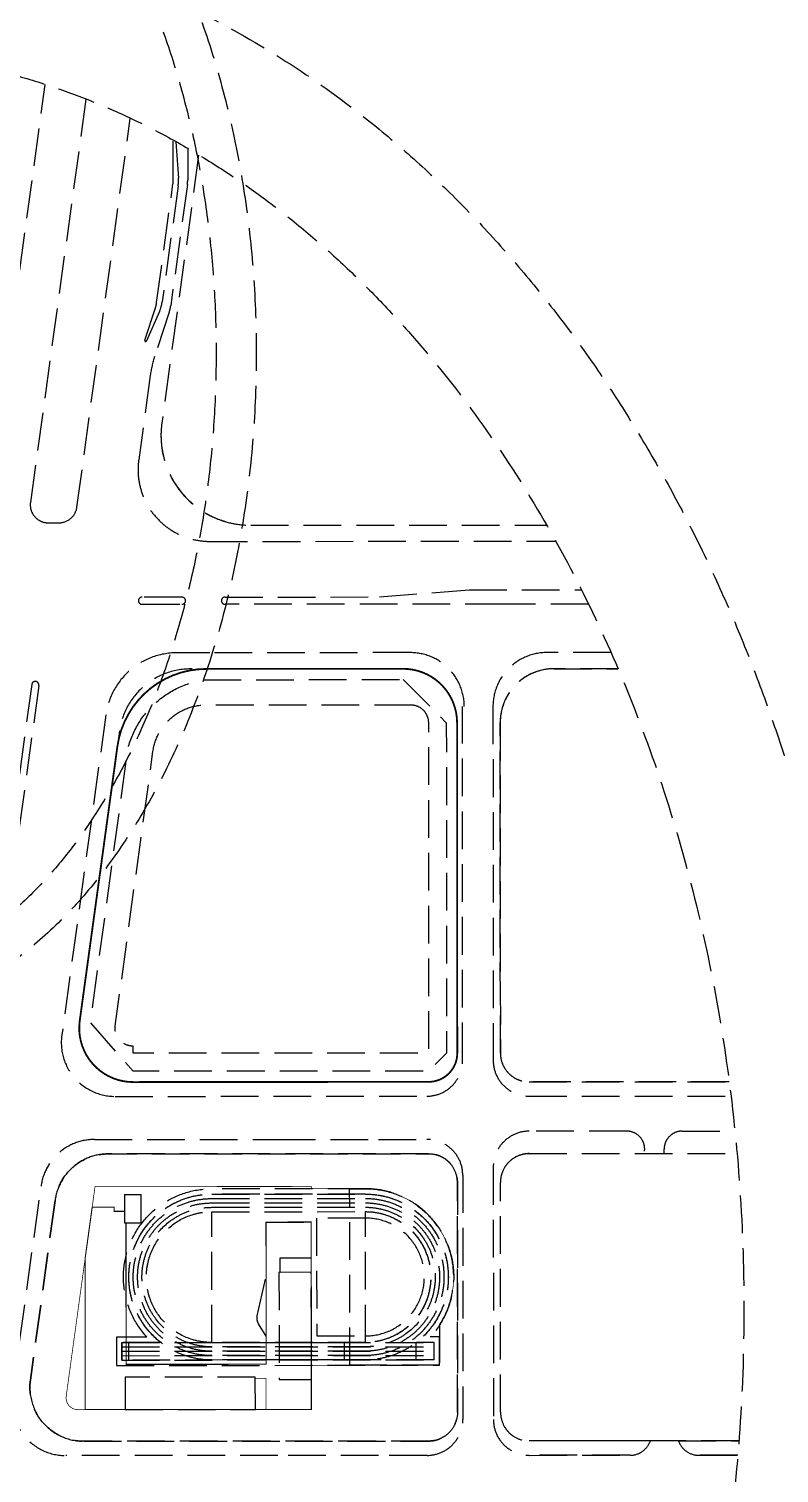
# Model space of a CAD drawing. Extents: x -284868 to 304789, y -137694 to 137894.
# Drawn here: x 263316 to 264809, y -90116 to -87243 of the extents above; entities that cross this region are included whole.
import ezdxf

# ---------------------------------------------------------------- set-up
doc = ezdxf.new("R2010")
doc.units = 0
doc.linetypes.add('DASH', pattern=[0.35, 0.25, -0.1])
doc.layers.get('0').update_dxf_attribs({"linetype": 'CONTINUOUS'})
doc.layers.add('P-平面家具', color=3, linetype='CONTINUOUS')

# ---------------------------------------------------------------- blocks, each defined once
blk = doc.blocks.new('A$Cc0ea1f79')
at = {"layer": 'P-平面家具', "color": 251, "linetype": 'DASH', "ltscale": 300}
for p, q in [((-1510.8, -397.3, -60.7), (-2172, -306.4, -60.7)), ((-2577.8, -849.3, -60.7), (-2577.7, -939.3, -60.7)), ((-2468.5, -1301.4), (-2970.3, -1301.7)), ((-2397, -1566.9), (-2397.1, -1372.8)), ((-3041.5, -1787.7), (-3041.5, -1710.6)), ((-3041.5, -1710.6), (-3041.5, -1787.7))]:
    blk.add_line(p, q, dxfattribs=at)
at = {"layer": 'P-平面家具', "color": 251, "linetype": 'DASH', "ltscale": 300, "extrusion": (0, 0, -1)}
for p, q in [((-2852.2, -562.3, -60.7), (-2817.4, -562.3, -60.7)), ((-2843.5, -562.3, -60.7), (-2843.2, -1183.7, -60.7)), ((-2834.8, -562.3, -60.7), (-2834.4, -1183.7, -60.7)), ((-2826.1, -562.3, -60.7), (-2825.7, -1183.7, -60.7)), ((-2852.2, -576.6, -60.7), (-2817.4, -576.6, -60.7)), ((-2817.3, -741.3, -60.7), (-2557.3, -741.2, -60.7)), ((-2817.3, -741.3, -60.7), (-2817.1, -1024.8, -60.7)), ((-2557.3, -741.2, -60.7), (-2557.1, -1047.1, -60.7)), ((-2852, -1005.2, -60.7), (-2817.1, -1005.2, -60.7)), ((-2817.1, -1047.2, -60.7), (-2557.1, -1047.1, -60.7)), ((-2851.9, -1148, -60.7), (-2817, -1148, -60.7)), ((-2851.9, -1183.7, -60.7), (-2817, -1183.7, -60.7))]:
    blk.add_line(p, q, dxfattribs=at)
at = {"layer": 'P-平面家具', "color": 251, "linetype": 'DASH', "ltscale": 300}
for points in [[(-892.9, 518.6, 0.559571), (-1224.8, 314.6), (-1224.6, -70.5), (-1224.6, -160.7, 0.374582), (-1101.2, -302.2), (-315.8, -410.1)], [(-1552.5, -1243.7, 0.414214), (-1445.4, -1136.5), (-1445.7, -737.7), (-1445.7, -672, 0.374582), (-1569.1, -530.6), (-2206.2, -443, 0.454987), (-2327.9, -549.2), (-2327.5, -1169.1, 0.414214), (-2256.1, -1240.5), (-1552.5, -1240.1)], [(-443, -693.5), (-505, -693.5, -0.034174), (-514.7, -692.8), (-755.6, -659.7, -0.045361), (-768.2, -656.8), (-856.4, -627.7, 0.045361), (-894.2, -619), (-1061.9, -596, 0.454987), (-1224.2, -737.6), (-1223.8, -1414.9, 0.024433), (-1223.3, -1425.4, 0.024433)], [(-1445.2, -1535.4), (-1445.3, -1407.9, 0.414214), (-1552.5, -1300.8), (-2256, -1301.2, 0.414214), (-2327.4, -1372.7), (-2327.2, -1774.1)], [(-2443, -1641.4), (-2432.6, -1641.4, -0.414214), (-2396.9, -1677.1), (-2396.8, -1781.9)]]:
    blk.add_lwpolyline(points, format="xyb", dxfattribs=at)
at = {"layer": 'P-平面家具', "color": 251, "linetype": 'DASH', "ltscale": 300, "elevation": -60.7}
for points in [[(-1510.8, -397.3, 1), (-1508.8, -383.1), (-2170, -292.2)], [(-344.7, -490.9), (-1146.6, -380.6, 0.455554), (-1187.2, -416.1), (-1187.1, -437.7, 0.374047), (-1156.3, -473), (-383, -579.3)], [(-429.5, -669.7), (-501.9, -675, -0.052394), (-516.8, -674.5), (-748.1, -642.7, -0.069738), (-767.2, -637.3), (-825.5, -611.6, -0.952553), (-824.2, -608.3), (-761.8, -628.8, 0.045361), (-749.2, -631.7), (-512.8, -664.2, 0.034174), (-503, -664.9), (-426.8, -664.9)], [(-989.2, -642, 0.454987), (-1192.1, -819)], [(-455.9, -715.3), (-989.1, -642, 0.318729), (-1172.4, -737.5, 0.119002), (-1192, -819), (-1191.7, -1404.2, 0.007712), (-1191.6, -1407.5, 0.007712)], [(-3012.9, -1790), (-3013.2, -1373.1, -0.414214), (-2956.1, -1315.9), (-2498.9, -1315.7)], [(-3013, -1613.8), (-3013.1, -1373.1, -0.414214), (-2956, -1315.9), (-2498.9, -1315.7, -0.414214), (-2441.7, -1372.8), (-2441.5, -1786.2)], [(-2498.9, -1315.7, -0.220954), (-2455.3, -1335.9, -0.177054), (-2441.8, -1372.8), (-2441.5, -1786.2)], [(-1477.3, -1549.3), (-1477.4, -1422.2, 0.414214), (-1584.6, -1315.1), (-2241.7, -1315.5, 0.414214), (-2298.9, -1372.7), (-2298.6, -1770.4)], [(-2298.7, -1770.4), (-2298.9, -1372.7, -0.41421), (-2241.8, -1315.5), (-1584.6, -1315.2)], [(-1584.6, -1315.2, -0.414213), (-1477.4, -1422.2), (-1477.4, -1549.3)]]:
    blk.add_lwpolyline(points, format="xyb", dxfattribs=at)
at = {"layer": 'P-平面家具', "color": 251, "linetype": 'DASH', "ltscale": 300}
for points in [[(-2413.3, -1169.2, -0.414214), (-2484.6, -1240.7), (-2970.4, -1240.9, -0.414214), (-3041.8, -1169.6), (-3041.9, -1073.1), (-3042, -873.1), (-3042.2, -451, -0.454987), (-2920.5, -344.8), (-2506.2, -401.8, -0.374582), (-2413.6, -507.8), (-2413.4, -872.8), (-2413.3, -1072.8)], [(-3013, -1613.8, -0.317837), (-3041.6, -1573.4), (-3041.7, -1373.1), (-3041.6, -1573.4, 0.317837)]]:
    blk.add_lwpolyline(points, format="xyb", close=True, dxfattribs=at)
at = {"layer": 'P-平面家具', "color": 251, "linetype": 'DASH', "ltscale": 300, "elevation": -60.7}
for points in [[(-2442.2, -535.6, 0.374582), (-2534.7, -429.6), (-2891.9, -380.5, 0.454987), (-3013.7, -486.7), (-3013.3, -1173.1, 0.414214), (-2956.1, -1230.2), (-2498.9, -1230, 0.414214), (-2441.8, -1172.8)], [(-1477.6, -1122.2), (-1477.8, -699.3, 0.374582), (-1601.2, -557.9), (-2177.6, -478.6, 0.454987), (-2299.3, -584.9), (-2299, -1172.7, 0.414214), (-2241.8, -1229.8), (-1584.7, -1229.4, 0.414214)], [(-1349.3, -682, 1), (-1335, -682), (-1335, -602.7, 1), (-1349.3, -602.7)], [(-2804.3, -950.1), (-2804.2, -1047.3, 0.999529), (-2569.9, -1047.1), (-2570, -950)], [(-2862.7, -1015.9), (-2511.5, -1015.7), (-2511.5, -1047, -0.595026), (-2782.7, -1194.4), (-2862.6, -1194.5)]]:
    blk.add_lwpolyline(points, format="xyb", close=True, dxfattribs=at)
at = {"layer": 'P-平面家具', "color": 251, "linetype": 'DASH', "ltscale": 300, "elevation": -60.7, "flags": 128}
for points in [[(-3013.3, -1173.1), (-3013.4, -1016), (-3013.5, -797.6), (-3013.7, -486.7, -0.454987), (-2892, -380.5), (-2534.8, -429.6, -0.374582), (-2442.2, -535.6), (-2442.1, -825.3), (-2442, -1015.6), (-2441.9, -1172.8, -0.414214), (-2499, -1230), (-2956.1, -1230.2, -0.414214)], [(-1499, -1122.2), (-1584.7, -1208), (-2241.9, -1208.4), (-2277.6, -1172.7), (-2277.9, -584.9), (-2180.5, -499.9), (-1635, -574.9, -0.306828), (-1499.3, -730.5), (-1499, -1122.2, 0)]]:
    blk.add_lwpolyline(points, format="xyb", close=True, dxfattribs=at)
at = {"layer": 'P-平面家具', "color": 251, "linetype": 'DASH', "ltscale": 300, "extrusion": (0, 0, -1), "const_width": 1.43, "elevation": 60.7}
blk.add_lwpolyline([(2862.7, -939.5), (2950.6, -939.5), (2950.8, -491.7, -0.00001), (2950.8, -475.2, 0.216795), (2942.8, -457.4, 0.218249), (2923.9, -451.8), (2507.3, -509.1), (2507, -939.3), (2511.6, -939.3), (2511.5, -1047, 0.595027), (2782.7, -1194.4), (2862.6, -1194.5), (2862.7, -939.5)], format="xyb", dxfattribs=at)
at = {"layer": 'P-平面家具', "color": 251, "linetype": 'DASH', "ltscale": 300, "elevation": -60.7}
for const_width in [3.57, 0.714, 0.714]:
    blk.add_lwpolyline([(-1477.6, -1122.2, -0.414214), (-1584.7, -1229.4), (-2241.8, -1229.8, -0.414214), (-2299, -1172.7), (-2299.4, -584.9, -0.454987), (-2177.6, -478.7), (-1632.1, -553.6, -0.374582), (-1477.8, -730.5)], format="xyb", close=True, dxfattribs=dict(at, const_width=const_width))
at = {"layer": 'P-平面家具', "color": 251, "linetype": 'DASH', "ltscale": 300, "extrusion": (0, 0, -1), "elevation": 60.7}
for points, const_width in [([(2950.8, -489.5), (2950.6, -939.5), (2577.7, -939.3), (2577.8, -849.3), (2860.6, -849.5), (2860.8, -570.9), (2580.1, -570.7), (2580.1, -600.4), (2522.9, -600.3), (2523, -568.6), (2556.5, -568.6), (2556.5, -547.1), (2548, -547.1), (2548, -503.5), (2635.4, -491.5), (2650.8, -489.3), (2950.8, -489.5)], 2.14), ([(2950.6, -828.1), (2888.5, -828), (2888.5, -849.5), (2950.6, -849.5)], 1.43)]:
    blk.add_lwpolyline(points, dxfattribs=dict(at, const_width=const_width))
at = {"layer": 'P-平面家具', "color": 251, "linetype": 'DASH', "ltscale": 300, "const_width": 0.0714, "elevation": -60.7}
blk.add_lwpolyline([(-2635.4, -491.5), (-2635.4, -570.8), (-2523, -568.6), (-2507.2, -568.5), (-2507.1, -509), (-2635.4, -491.5)], dxfattribs=at)
at = {"layer": 'P-平面家具', "color": 251, "linetype": 'DASH', "ltscale": 300, "extrusion": (0, 0, -1), "elevation": 60.7}
for points in [[(2950.8, -568.8), (2950.6, -828.1), (2886.4, -828), (2886.5, -568.8), (2950.8, -568.8)], [(2851.9, -1183.7), (2852.2, -562.3)], [(2817.4, -562.3), (2817, -1183.7)], [(3013.6, -736.9), (3013.6, -736.9)], [(2890.6, -875.2), (2890.6, -939.5), (2677.7, -939.4), (2677.8, -875.1), (2890.6, -875.2)], [(2677.7, -939.4), (2677.8, -877.2), (2649.2, -877.2), (2649.1, -939.3)]]:
    blk.add_lwpolyline(points, dxfattribs=at)
blk.add_lwpolyline([(2806.7, -551.6), (2862.9, -551.6), (2862.6, -1194.5), (2806.3, -1194.4), (2806.3, -1176, -0.654368), (2511.5, -1047), (2511.7, -741.2, -0.654369), (2806.6, -612.5)], format="xyb", close=True, dxfattribs=at)
for points in [[(2817.4, -562.3), (2852.2, -562.3), (2851.9, -1183.7), (2817, -1183.7), (2817, -1148.6, -0.713631), (2522.2, -1047), (2522.4, -741.2, -0.713631), (2817.3, -639.9), (2817.4, -562.3)], [(2852.1, -741.3, 1), (2522.4, -741.2), (2522.2, -1047, 0.99953), (2851.9, -1047.4), (2852.1, -741.4)], [(2843.4, -741.3, 1), (2531.1, -741.2), (2530.9, -1047.1, 0.99953), (2843.2, -1047.4), (2843.4, -741.4)], [(2834.7, -741.3, 1), (2539.8, -741.2), (2539.7, -1047.1, 0.99953), (2834.5, -1047.4), (2834.7, -741.4)], [(2826, -741.3, 1), (2548.5, -741.2), (2548.4, -1047.1, 0.99953), (2825.8, -1047.4), (2826, -741.4)], [(2817.3, -741.3, 1), (2557.3, -741.2), (2557.1, -1047.1, 0.99953), (2817.1, -1047.3), (2817.3, -741.3)], [(2557.3, -741.2, -1), (2817.3, -741.3)], [(2804.6, -849.4), (2780.1, -834.6, 0.193236), (2764.4, -832), (2686, -849.4)]]:
    blk.add_lwpolyline(points, format="xyb", dxfattribs=at)
at = {"layer": 'P-平面家具', "color": 251, "linetype": 'DASH', "ltscale": 300, "elevation": -60.7}
blk.add_lwpolyline([(-2580.1, -568.6), (-2523, -568.6), (-2522.9, -600.3), (-2580.1, -600.4)], close=True, dxfattribs=at)
at = {"layer": 'P-平面家具', "color": 251, "linetype": 'DASH', "ltscale": 300, "elevation": -60.7, "flags": 128}
blk.add_lwpolyline([(-1549, -1136.6, -0.414213), (-1584.7, -1172.3), (-2241.9, -1172.7), (-2242.2, -584.8), (-2227.9, -584.8, -0.454987), (-2187.3, -549.4), (-1641.8, -624.4, -0.374582), (-1549.3, -730.5), (-1549, -1136.6)], format="xyb", dxfattribs=at)
at = {"layer": 'P-平面家具', "color": 251, "linetype": 'DASH', "ltscale": 300, "elevation": -60.7}
for points in [[(-455.9, -715.3), (-989.2, -642)], [(-1348.8, -1490.7), (-1348.9, -1320.7), (-1349.2, -767.7)], [(-1334.9, -767.7), (-1334.7, -1074.8), (-1320.4, -1253.4), (-1320.2, -1476.6)], [(-1192.1, -819), (-1191.7, -1404.2)], [(-2511.5, -1015.7), (-2511.5, -992)], [(-3013, -1670.1), (-3012.9, -1790)]]:
    blk.add_lwpolyline(points, dxfattribs=at)
at = {"layer": 'P-平面家具', "color": 251, "linetype": 'DASH', "ltscale": 300}
for centre, radius, start, end in [((-1342.1, -767.7, -60.7), 7.14, 0.033, 180.033), ((-2970.3, -1373.1), 71.4, 90.033, 180.033), ((-2468.5, -1372.8), 71.4, 0.033, 90.033), ((-2432.7, -1566.9), 35.7, 263.7293, 0.033), ((-2998.7, -1710.5), 42.9, 109.5042, 180.033)]:
    blk.add_arc(centre, radius, start, end, dxfattribs=at)
at = {"layer": 'P-平面家具', "color": 251, "linetype": 'DASH', "ltscale": 300, "extrusion": (0, 0, -1)}
blk.add_arc((2687.1, -1047.1, 60.7), 130, 179.9671, 359.9671, dxfattribs=at)
at = {"layer": 'P-平面家具', "color": 251, "linetype": 'DASH', "ltscale": 300}
blk.add_ellipse((-2750, 0), major_axis=(-2500, 0), ratio=0.72, dxfattribs=at)
at = {"layer": 'P-平面家具', "linetype": 'DASH', "ltscale": 300}
blk.add_ellipse((-850, 0), major_axis=(1250, 0), ratio=0.6, dxfattribs=at)
for points, knots in [([(-5500, 0), (-5500, -37.8), (-5498.6, -75.6), (-5492, -165.5), (-5485.5, -217.5), (-5467.4, -320.8), (-5455.7, -372.2), (-5427.3, -473.8), (-5410.5, -524.1), (-5372.1, -623.3), (-5350.4, -672.2), (-5302.5, -768.3), (-5276.1, -815.6), (-5219, -908.1), (-5188.3, -953.5), (-5122.5, -1042), (-5087.5, -1085.2), (-5013.6, -1169.3), (-4974.7, -1210.2), (-4875.3, -1306.9), (-4812.8, -1361.5), (-4681, -1465), (-4611.7, -1513.9), (-4466.9, -1606), (-4391.5, -1649.1), (-4235.3, -1729.1), (-4154.7, -1766), (-3988.8, -1833.3), (-3903.7, -1863.7), (-3729.9, -1917.8), (-3641.2, -1941.5), (-3461.2, -1982.1), (-3369.8, -1998.9), (-3185.4, -2025.6), (-3092.3, -2035.4), (-2905.2, -2047.9), (-2811.3, -2050.7), (-2623.5, -2049), (-2529.7, -2044.7), (-2343.1, -2028.8), (-2250.3, -2017.4), (-2066.7, -1987.5), (-1975.9, -1969.1), (-1797.1, -1925.3), (-1709.2, -1900), (-1537.1, -1842.8), (-1452.9, -1810.9), (-1289.2, -1740.6), (-1209.6, -1702.3), (-1056, -1619.4), (-981.9, -1574.9), (-840, -1480.2), (-772.2, -1429.9), (-643.6, -1323.8), (-582.8, -1268.1), (-469, -1151.6), (-416.1, -1090.8), (-327.6, -976.2), (-290.6, -923.1), (-222.8, -814.3), (-191.9, -758.5), (-136.8, -644.7), (-112.5, -586.6), (-70.8, -468.7), (-53.4, -408.9), (-25.7, -288.1), (-15.5, -227), (-2.3, -104.3), (0.6, -42.7), (-0.9, 80.5), (-5.3, 142.1), (-21.5, 264.5), (-33.2, 325.3), (-63.8, 445.7), (-82.6, 505.2), (-127.1, 622.3), (-152.8, 679.9), (-210.6, 792.8), (-242.7, 848), (-313, 955.8), (-351.2, 1008.3), (-433.3, 1110.3), (-477.1, 1159.7), (-570.1, 1255.2), (-619.2, 1301.3), (-722.2, 1389.9), (-776.2, 1432.3), (-888.5, 1513.5), (-946.8, 1552.2), (-1067.4, 1625.5), (-1129.7, 1660.2), (-1257.9, 1725.4), (-1323.7, 1755.9), (-1458.4, 1812.6), (-1527.2, 1838.8), (-1667.5, 1886.7), (-1739, 1908.5), (-1884, 1947.4), (-1957.6, 1964.6), (-2106.3, 1994.4), (-2181.4, 2006.9), (-2332.8, 2027.3), (-2409.1, 2035.1), (-2562.2, 2046.1), (-2639, 2049.1), (-2792.8, 2050.5), (-2869.7, 2048.9), (-3023.1, 2040.8), (-3099.6, 2034.3), (-3251.6, 2016.7), (-3327.2, 2005.6), (-3476.8, 1978.6), (-3550.9, 1962.7), (-3697.1, 1926.5), (-3769.2, 1906.1), (-3911, 1860.8), (-3980.7, 1835.9), (-4117.1, 1781.7), (-4183.9, 1752.5), (-4314.1, 1689.8), (-4377.4, 1656.3), (-4500.4, 1585.3), (-4559.9, 1547.8), (-4674.8, 1468.9), (-4730.1, 1427.6), (-4835.9, 1341.1), (-4886.5, 1296.1), (-4982.5, 1202.6), (-5028, 1154.1), (-5113.4, 1054), (-5153.3, 1002.4), (-5227.1, 896.3), (-5261.1, 841.8), (-5322.7, 730.3), (-5350.3, 673.4), (-5398.7, 557.4), (-5419.6, 498.4), (-5454.4, 378.9), (-5468.2, 318.4), (-5488.7, 196.4), (-5495.3, 135), (-5499.4, 49), (-5500, 24.5), (-5500, 0)], [0, 0, 0, 0, 0.052798, 0.052798, 0.12583, 0.12583, 0.198862, 0.198862, 0.271894, 0.271894, 0.344926, 0.344926, 0.417958, 0.417958, 0.49099, 0.49099, 0.564022, 0.564022, 0.637054, 0.637054, 0.742154, 0.742154, 0.847255, 0.847255, 0.952356, 0.952356, 1.057456, 1.057456, 1.162557, 1.162557, 1.267658, 1.267658, 1.372758, 1.372758, 1.477859, 1.477859, 1.58296, 1.58296, 1.68806, 1.68806, 1.793161, 1.793161, 1.898262, 1.898262, 2.003362, 2.003362, 2.108463, 2.108463, 2.213564, 2.213564, 2.318664, 2.318664, 2.423765, 2.423765, 2.528866, 2.528866, 2.633966, 2.633966, 2.720038, 2.720038, 2.806109, 2.806109, 2.89218, 2.89218, 2.978251, 2.978251, 3.064322, 3.064322, 3.150394, 3.150394, 3.236465, 3.236465, 3.322536, 3.322536, 3.408607, 3.408607, 3.494678, 3.494678, 3.580749, 3.580749, 3.666821, 3.666821, 3.752892, 3.752892, 3.838963, 3.838963, 3.925034, 3.925034, 4.011105, 4.011105, 4.097177, 4.097177, 4.183248, 4.183248, 4.269319, 4.269319, 4.35539, 4.35539, 4.441461, 4.441461, 4.527532, 4.527532, 4.613604, 4.613604, 4.699675, 4.699675, 4.785746, 4.785746, 4.871817, 4.871817, 4.957888, 4.957888, 5.04396, 5.04396, 5.130031, 5.130031, 5.216102, 5.216102, 5.302173, 5.302173, 5.388244, 5.388244, 5.474316, 5.474316, 5.560387, 5.560387, 5.646458, 5.646458, 5.732529, 5.732529, 5.8186, 5.8186, 5.904671, 5.904671, 5.990743, 5.990743, 6.076814, 6.076814, 6.162885, 6.162885, 6.248956, 6.248956, 6.283185, 6.283185, 6.283185, 6.283185]), ([(480, 0), (480, 19.4), (478.9, 38.8), (473.5, 86.9), (468, 115.4), (452.2, 171.9), (442, 199.9), (415.6, 258), (398.9, 288.1), (360.3, 346.7), (338.3, 375.2), (289.4, 430.4), (262.5, 457.1), (204.1, 508.2), (172.6, 532.7), (105.5, 579.2), (69.8, 601.2), (-5.1, 642.6), (-44.5, 661.9), (-126.4, 697.7), (-168.9, 714.1), (-260.9, 745.4), (-310.7, 759.8), (-412.8, 784.8), (-465, 795.4), (-571.2, 812.4), (-625.1, 818.8), (-733.8, 827.5), (-788.6, 829.8), (-898.3, 830.2), (-953.1, 828.2), (-1061.9, 820.2), (-1116, 814), (-1222.4, 797.7), (-1274.8, 787.5), (-1377.2, 763.1), (-1427.3, 748.9), (-1524.1, 716.8), (-1571, 698.9), (-1660.8, 659.6), (-1703.8, 638.1), (-1785.2, 592.1), (-1823.7, 567.4), (-1895.5, 515.3), (-1928.8, 487.7), (-1989.9, 430.2), (-2017.6, 400.1), (-2062.6, 343.2), (-2080.9, 316.7), (-2113.1, 262.5), (-2126.9, 234.8), (-2150, 178.4), (-2159.2, 149.8), (-2171.5, 97.2), (-2175.4, 73.2), (-2180, 25), (-2180.6, 0.9), (-2178.3, -50.6), (-2174.9, -77.9), (-2163.6, -133.6), (-2155.5, -161.9), (-2134, -219.4), (-2120.4, -248.5), (-2086.9, -307.8), (-2066.7, -337.9), (-2020.8, -396.2), (-1995.2, -424.4), (-1939, -478.7), (-1908.4, -504.8), (-1842.6, -554.4), (-1807.4, -578), (-1733, -622.3), (-1693.8, -643.2), (-1611.8, -681.8), (-1569, -699.6), (-1477.9, -732.9), (-1429.3, -748.3), (-1329.7, -775.2), (-1278.5, -786.7), (-1174.4, -805.8), (-1121.3, -813.3), (-1014.2, -824.4), (-960.1, -827.9), (-851.7, -830.7), (-797.3, -830), (-689.1, -824.6), (-635.3, -819.9), (-528.9, -806.3), (-476.4, -797.5), (-373.5, -775.9), (-323.1, -763.2), (-225.1, -733.9), (-177.6, -717.4), (-86, -680.9), (-42, -660.9), (41.8, -617.6), (81.5, -594.3), (156.3, -544.8), (191.3, -518.6), (255.9, -463.5), (285.5, -434.6), (336.1, -377.8), (357.7, -350.1), (395.9, -293.1), (412.5, -263.9), (437.4, -210.5), (446.8, -186.6), (462.2, -138.3), (468.1, -113.8), (476.6, -64.7), (479.1, -39.9), (479.9, -10.1), (480, -5.1), (480, 0)], [0, 0, 0, 0, 0.068634, 0.068634, 0.170323, 0.170323, 0.272013, 0.272013, 0.38558, 0.38558, 0.499147, 0.499147, 0.612715, 0.612715, 0.726282, 0.726282, 0.83985, 0.83985, 0.953417, 0.953417, 1.066984, 1.066984, 1.191695, 1.191695, 1.316405, 1.316405, 1.441116, 1.441116, 1.565827, 1.565827, 1.690537, 1.690537, 1.815248, 1.815248, 1.939958, 1.939958, 2.064669, 2.064669, 2.189379, 2.189379, 2.31409, 2.31409, 2.438801, 2.438801, 2.563511, 2.563511, 2.688222, 2.688222, 2.791633, 2.791633, 2.895044, 2.895044, 2.998455, 2.998455, 3.083709, 3.083709, 3.168964, 3.168964, 3.265756, 3.265756, 3.367676, 3.367676, 3.475589, 3.475589, 3.592317, 3.592317, 3.709045, 3.709045, 3.825772, 3.825772, 3.9425, 3.9425, 4.059228, 4.059228, 4.175956, 4.175956, 4.299459, 4.299459, 4.422963, 4.422963, 4.546466, 4.546466, 4.66997, 4.66997, 4.793474, 4.793474, 4.916977, 4.916977, 5.040481, 5.040481, 5.163984, 5.163984, 5.287488, 5.287488, 5.410991, 5.410991, 5.534495, 5.534495, 5.657999, 5.657999, 5.781502, 5.781502, 5.892145, 5.892145, 6.002787, 6.002787, 6.090285, 6.090285, 6.177783, 6.177783, 6.265281, 6.265281, 6.283185, 6.283185, 6.283185, 6.283185])]:
    blk.add_open_spline(points, degree=3, knots=knots, dxfattribs=at)

msp = doc.modelspace()

# ---------------------------------------------------------------- block references
at = {"ltscale": 3, "rotation": 90}
msp.add_blockref('A$Cc0ea1f79', (262938.8, -87038.5), dxfattribs=at)

doc.saveas('drawing.dxf')
